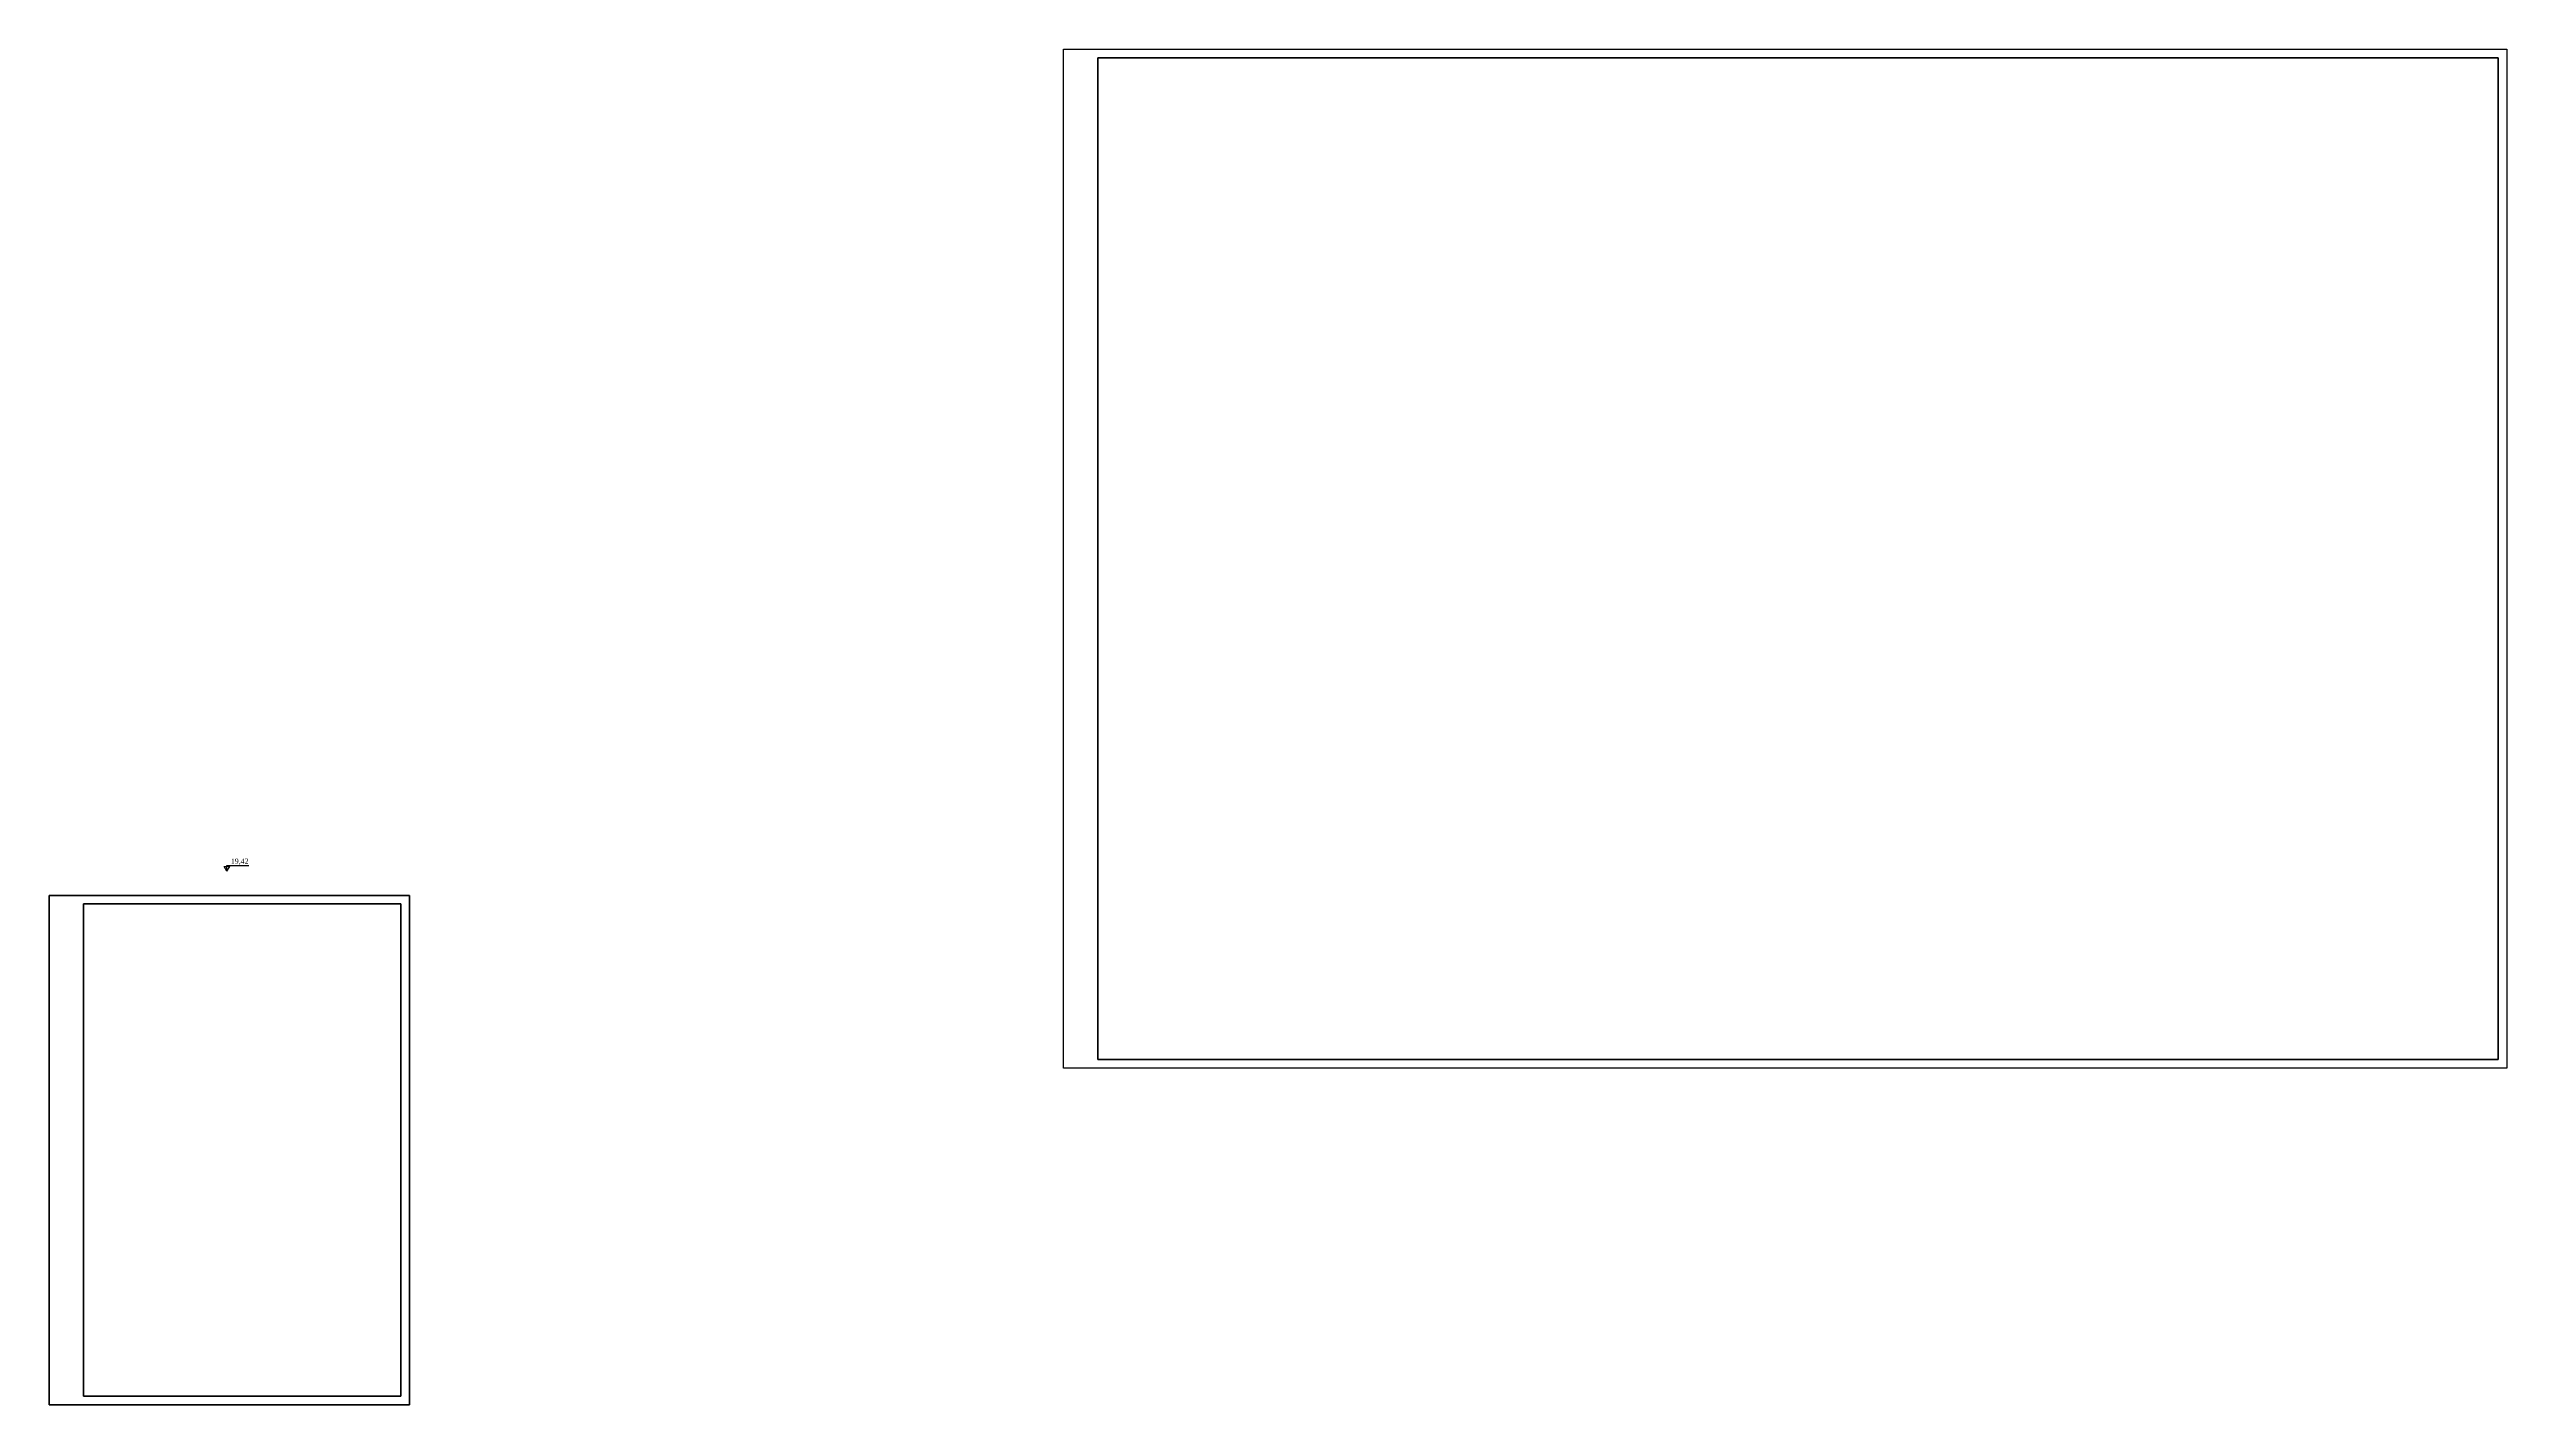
# Model space of a CAD drawing. Header units: inches. Extents: x -330 to 2628, y -14 to 790.
# Drawn here: x 1196 to 2628, y 0 to 790 of the extents above; entities that cross this region are included whole.
import ezdxf

# ---------------------------------------------------------------- set-up
doc = ezdxf.new("R2010")
doc.units = ezdxf.units.IN
doc.header["$MEASUREMENT"] = 0
doc.layers.add('invisible', color=50, linetype='Continuous', plot=False)
doc.layers.add('list1', color=1, linetype='Continuous', lineweight=40)
doc.layers.add('основная', color=7, linetype='Continuous', lineweight=40)
doc.layers.add('надписи', color=7, linetype='Continuous')
doc.styles.get("Standard").update_dxf_attribs({"font": 'TIMES.TTF', "height": 3})

msp = doc.modelspace()

# ---------------------------------------------------------------- linework, layer by layer
at = {"layer": 'invisible'}
for p, q in [((1786.8, 790.246), (2627.8, 790.246)), ((1786.8, 196.246), (1786.8, 790.246)), ((2627.8, 790.246), (2627.8, 196.246)), ((2627.8, 196.246), (1786.8, 196.246))]:
    msp.add_line(p, q, dxfattribs=at)
at = {"layer": 'list1', "color": 104}
for p, q in [((1195.64, 0), (1195.64, 297)), ((1195.64, 297), (1405.64, 297)), ((1215.64, 5), (1215.64, 292)), ((1215.64, 292), (1400.64, 292)), ((1400.64, 292), (1400.64, 5)), ((1405.64, 297), (1405.64, 0)), ((1405.64, 0), (1195.64, 0)), ((1400.64, 5), (1215.64, 5))]:
    msp.add_line(p, q, dxfattribs=at)
at = {"layer": 'надписи'}
for p, q in [((1299.247, 311.161), (1297.608, 313.784)), ((1297.608, 313.784), (1299.247, 313.784)), ((1299.247, 311.161), (1299.247, 314.474)), ((1299.247, 314.474), (1312.056, 314.474)), ((1299.247, 311.161), (1300.886, 313.784)), ((1300.886, 313.784), (1299.247, 313.784))]:
    msp.add_line(p, q, dxfattribs=at)
at = {"layer": 'основная'}
for p, q in [((1806.8, 785.246), (1806.8, 201.246)), ((2622.8, 785.246), (1806.8, 785.246)), ((2622.8, 201.246), (2622.8, 785.246)), ((1806.8, 201.246), (2622.8, 201.246))]:
    msp.add_line(p, q, dxfattribs=at)

# ---------------------------------------------------------------- texts
at = {"layer": 'надписи', "insert": (1301.516, 318.427), "char_height": 3, "width": 8.46882, "attachment_point": 1}
msp.add_mtext('19,42', dxfattribs=at)

doc.saveas('drawing.dxf')
